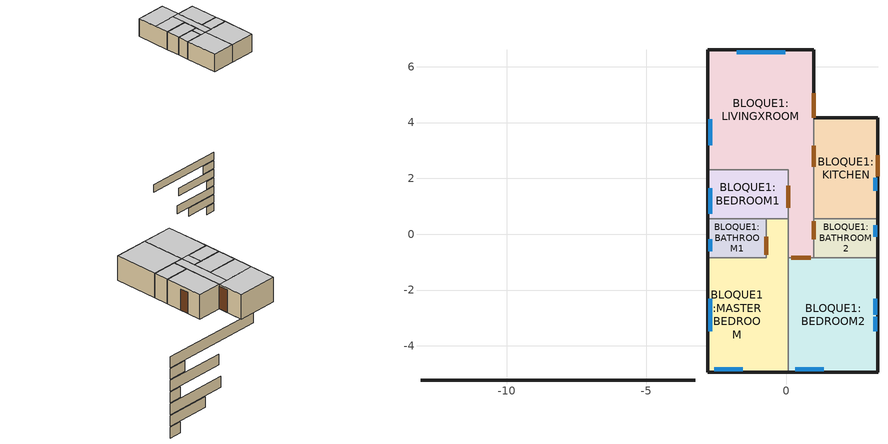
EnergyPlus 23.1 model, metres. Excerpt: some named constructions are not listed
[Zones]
BLOQUE1:LIVINGXROOM
 floor othersideconditionsmodel (SUELO CASO BASE MULCHEN): 0.08,2.31 0.99,2.3 0.99,-0.84 0.08,-0.84 z0; -2.81,6.61 0.99,6.61 0.99,2.3 -2.81,2.31 z0
 wall outside (MURO CASO BASE MULCHEN 01): 0.99,4.16 0.99,6.61 -2.81,6.61 -2.81,2.31 z0:2.3
 wall outside (LinearBridgingConstruction): -3.26,-5.24 -13.09,-5.24 z-11.1:-10.1
 wall to BLOQUE1:BEDROOM1 (Lightweight 2 x 25mm gypsum plasterboard with 100mm cavity): -2.81,2.31 0.08,2.31 0.08,0.56 z0:2.3
 wall to BLOQUE1:MASTERBEDROOM (Lightweight 2 x 25mm gypsum plasterboard with 100mm cavity): 0.08,0.56 0.08,-0.84 z0:2.3
 wall to BLOQUE1:BEDROOM2 (Lightweight 2 x 25mm gypsum plasterboard with 100mm cavity): 0.08,-0.84 0.99,-0.84 z0:2.3
 wall to BLOQUE1:BATHROOM2 (Lightweight 2 x 25mm gypsum plasterboard with 100mm cavity): 0.99,-0.84 0.99,0.56 z0:2.3
 wall to BLOQUE1:KITCHEN (Lightweight 2 x 25mm gypsum plasterboard with 100mm cavity): 0.99,0.56 0.99,4.16 z0:2.3
 window (VENTANA CASO BASE MULCHEN - 1001): -0.03,6.51 -1.77,6.51 z0.74:1.96; -2.71,4.11 -2.71,3.18 z1.04:1.96
 door inside (Puerta interior del proyecto): 0.08,1.74 0.08,0.95 z0:2.1; 0.18,-0.84 0.89,-0.84 / 0.99,-0.18 0.99,0.46 / 0.99,2.42 0.99,3.16 z0:2.12
 door (Copia de Wooden door): 0.99,4.17 0.99,5.06 z0:2.12
 ceiling adiabatic (CIELO FALSO CASO BASE MULCHEN_Reversed): 0.08,4.16 -2.81,4.16 -2.81,2.31 0.08,2.31 z2.3; 0.99,4.16 0.08,4.16 0.08,-0.84 0.99,-0.84 z2.3; 0.99,6.61 -2.81,6.61 -2.81,4.16 0.99,4.16 z2.3
BLOQUE1:BEDROOM1
 floor othersideconditionsmodel (SUELO CASO BASE MULCHEN): -2.81,2.31 0.08,2.31 0.08,0.56 -2.81,0.56 z0
 wall outside (MURO CASO BASE MULCHEN 01): -2.81,2.31 -2.81,0.56 z0:2.3
 wall outside (LinearBridgingConstruction): -3.26,-5.24 -5,-5.24 z-12.2:-11.2
 wall to BLOQUE1:BATHROOM1 (Lightweight 2 x 25mm gypsum plasterboard with 100mm cavity): -2.81,0.56 -0.71,0.56 z0:2.3
 wall to BLOQUE1:MASTERBEDROOM (Lightweight 2 x 25mm gypsum plasterboard with 100mm cavity): -0.71,0.56 0.08,0.56 z0:2.3
 window (VENTANA CASO BASE MULCHEN - 1001): -2.71,1.64 -2.71,0.73 z1.07:1.99
 ceiling adiabatic (CIELO FALSO CASO BASE MULCHEN_Reversed): 0.08,2.31 -2.81,2.31 -2.81,0.56 0.08,0.56 z2.3
BLOQUE1:MASTERBEDROOM
 floor othersideconditionsmodel (SUELO CASO BASE MULCHEN): -2.81,-0.84 -0.71,-0.84 -0.71,-4.94 -2.81,-4.94 z0; -0.71,0.56 0.08,0.56 0.08,-4.94 -0.71,-4.94 z0
 wall outside (MURO CASO BASE MULCHEN 01): -2.81,-0.84 -2.81,-4.94 0.08,-4.94 z0:2.3
 wall outside (LinearBridgingConstruction): -3.26,-5.24 -8.99,-5.24 z-13.3:-12.3
 wall to BLOQUE1:BATHROOM1 (Lightweight 2 x 25mm gypsum plasterboard with 100mm cavity): -0.71,0.56 -0.71,-0.84 -2.81,-0.84 z0:2.3
 wall to BLOQUE1:BEDROOM2 (Lightweight 2 x 25mm gypsum plasterboard with 100mm cavity): 0.08,-4.94 0.08,-0.84 z0:2.3
 window (VENTANA CASO BASE MULCHEN - 1001): -2.71,-2.3 -2.71,-3.47 z1.07:1.99; -2.57,-4.84 -1.55,-4.84 z1.03:1.96
 door inside (Puerta interior del proyecto): -0.71,-0.09 -0.71,-0.74 z0:2.11
 ceiling adiabatic (CIELO FALSO CASO BASE MULCHEN_Reversed): 0.08,0.56 -0.71,0.56 -0.71,-0.84 0.08,-0.84 z2.3; 0.08,-0.84 -2.81,-0.84 -2.81,-4.94 0.08,-4.94 z2.3
BLOQUE1:BEDROOM2
 floor othersideconditionsmodel (SUELO CASO BASE MULCHEN): 0.08,-0.84 3.29,-0.84 3.29,-4.94 0.08,-4.94 z0
 wall outside (MURO CASO BASE MULCHEN 01): 0.08,-4.94 3.29,-4.94 3.29,-0.84 z0:2.3
 wall outside (LinearBridgingConstruction): -3.26,-5.24 -9.26,-5.24 z-15.5:-14.5
 wall to BLOQUE1:BATHROOM2 (Lightweight 2 x 25mm gypsum plasterboard with 100mm cavity): 3.29,-0.84 0.99,-0.84 z0:2.3
 window (VENTANA CASO BASE MULCHEN - 1001): 0.32,-4.84 1.34,-4.84 z1.04:1.96; 3.19,-2.88 3.19,-2.31 / 3.19,-3.47 3.19,-2.96 z1.04:1.95
 ceiling adiabatic (CIELO FALSO CASO BASE MULCHEN_Reversed): 3.29,-0.84 0.08,-0.84 0.08,-4.94 3.29,-4.94 z2.3
BLOQUE1:BATHROOM2
 floor othersideconditionsmodel (SUELO CASO BASE MULCHEN): 0.99,0.56 3.29,0.56 3.29,-0.84 0.99,-0.84 z0
 wall outside (MURO CASO BASE MULCHEN 01): 3.29,-0.84 3.29,0.56 z0:2.3
 wall outside (LinearBridgingConstruction): -3.26,-5.24 -4.45,-5.24 z-17.7:-16.7
 wall to BLOQUE1:KITCHEN (Lightweight 2 x 25mm gypsum plasterboard with 100mm cavity_Rev): 3.29,0.56 0.99,0.56 z0:2.3
 window (VENTANA CASO BASE MULCHEN - 1001): 3.19,-0.1 3.19,0.32 z1.51:1.98
 ceiling adiabatic (CIELO FALSO CASO BASE MULCHEN_Reversed): 3.29,0.56 0.99,0.56 0.99,-0.84 3.29,-0.84 z2.3
BLOQUE1:KITCHEN
 floor othersideconditionsmodel (SUELO CASO BASE MULCHEN): 0.99,4.16 3.29,4.16 3.29,0.56 0.99,0.56 z0
 wall outside (MURO CASO BASE MULCHEN 01): 3.29,0.56 3.29,4.16 0.99,4.16 z0:2.3
 wall outside (LinearBridgingConstruction): -3.26,-5.24 -7.4,-5.24 z-16.6:-15.6
 window (VENTANA CASO BASE MULCHEN - 1001): 3.19,1.56 3.19,2.03 z1.04:1.95
 door (Puerta exterior del proyecto): 3.29,2.07 3.29,2.82 z0:1.99
 ceiling adiabatic (CIELO FALSO CASO BASE MULCHEN_Reversed): 3.29,4.16 0.99,4.16 0.99,0.56 3.29,0.56 z2.3
BLOQUE1:BATHROOM1
 floor othersideconditionsmodel (SUELO CASO BASE MULCHEN): -2.81,0.56 -0.71,0.56 -0.71,-0.84 -2.81,-0.84 z0
 wall outside (MURO CASO BASE MULCHEN 01): -2.81,0.56 -2.81,-0.84 z0:2.3
 wall outside (LinearBridgingConstruction): -3.26,-5.24 -4.45,-5.24 z-14.4:-13.4
 window (VENTANA CASO BASE MULCHEN - 1001): -2.71,-0.18 -2.71,-0.6 z1.5:1.98
 ceiling adiabatic (CIELO FALSO CASO BASE MULCHEN_Reversed): -0.71,0.56 -2.81,0.56 -2.81,-0.84 -0.71,-0.84 z2.3
[Schedule:Compact]
20001: Through: 12/31, For: Weekdays Weekends SummerDesignDays, Until: 24:00, -.5, For: WinterDesignDays, Until: 24:00, 0, For: AllOtherDays, Until: 24:00, -.5
[Schedule:Week:Daily]
CEV HORARIO CARGAS INTERNAS ASOCIADAS A OCUPANTES 2O22_Jan; CEV HORARIO CARGAS INTERNAS ASOCIADAS A OCUPANTES 2O22_Feb; CEV HORARIO CARGAS INTERNAS ASOCIADAS A OCUPANTES 2O22_Mar; CEV HORARIO CARGAS INTERNAS ASOCIADAS A OCUPANTES 2O22_Apr; CEV HORARIO CARGAS INTERNAS ASOCIADAS A OCUPANTES 2O22_May; CEV HORARIO CARGAS INTERNAS ASOCIADAS A OCUPANTES 2O22_Jun; CEV HORARIO CARGAS INTERNAS ASOCIADAS A OCUPANTES 2O22_Jul; CEV HORARIO CARGAS INTERNAS ASOCIADAS A OCUPANTES 2O22_Aug; CEV HORARIO CARGAS INTERNAS ASOCIADAS A OCUPANTES 2O22_Sep; CEV HORARIO CARGAS INTERNAS ASOCIADAS A OCUPANTES 2O22_Oct; CEV HORARIO CARGAS INTERNAS ASOCIADAS A OCUPANTES 2O22_Nov; CEV HORARIO CARGAS INTERNAS ASOCIADAS A OCUPANTES 2O22_Dec: 10017, 10017, 10017, 10017, 10017, 10017, 10017, 10017, 10017, 11, 10017, 10017
[Schedule:Day:Interval]
11: No, 24:00, 0
[Schedule:Day:List]
10017: No, 60, .85, .85, .85, .85, .85, .85, 1, 1, 1, 1, 1, 1, 1, 1, 1, 1, 1, 1, 1, 1, 1, 1, .85, .85
[Schedule:Year]
CEV HORARIO CARGAS INTERNAS ASOCIADAS A OCUPANTES 2O22: CEV HORARIO CARGAS INTERNAS ASOCIADAS A OCUPANTES 2O22_Jan, 1, 1, 1, 31, CEV HORARIO CARGAS INTERNAS ASOCIADAS A OCUPANTES 2O22_Feb, 2, 1, 2, 28, CEV HORARIO CARGAS INTERNAS ASOCIADAS A OCUPANTES 2O22_Mar, 3, 1, 3, 31, CEV HORARIO CARGAS INTERNAS ASOCIADAS A OCUPANTES 2O22_Apr, 4, 1, 4, 30, CEV HORARIO CARGAS INTERNAS ASOCIADAS A OCUPANTES 2O22_May, 5, 1, 5, 31, CEV HORARIO CARGAS INTERNAS ASOCIADAS A OCUPANTES 2O22_Jun, 6, 1, 6, 30, CEV HORARIO CARGAS INTERNAS ASOCIADAS A OCUPANTES 2O22_Jul, 7, 1, 7, 31, CEV HORARIO CARGAS INTERNAS ASOCIADAS A OCUPANTES 2O22_Aug, 8, 1, 8, 31, CEV HORARIO CARGAS INTERNAS ASOCIADAS A OCUPANTES 2O22_Sep, 9, 1, 9, 30, CEV HORARIO CARGAS INTERNAS ASOCIADAS A OCUPANTES 2O22_Oct, 10, 1, 10, 31, CEV HORARIO CARGAS INTERNAS ASOCIADAS A OCUPANTES 2O22_Nov, 11, 1, 11, 30, CEV HORARIO CARGAS INTERNAS ASOCIADAS A OCUPANTES 2O22_Dec, 12, 1, 12, 31
[AirflowNetwork:MultiZone:Surface] Window/Door Opening Factor, or Crack Factor=1
Name | Leakage Component | Ventilation Control Mode | Venting Availability Schedule | Ventilation Control Zone Temperature Setpoint Schedule
BLOQUE1:BEDROOM2_Partition_5_0_0 | BLOQUE1:BEDROOM2_Partition_5_0_0
BLOQUE1:KITCHEN_Partition_3_0_0 | BLOQUE1:KITCHEN_Partition_3_0_0
BLOQUE1:KITCHEN_Wall_4_0_0 | BLOQUE1:KITCHEN_Wall_4_0_0
BLOQUE1:KITCHEN_Wall_4_0_0_0_0_1_Door | BLOQUE1:KITCHEN_Wall_4_0_0_0_0_1_Door | Constant | CEV HORARIO CARGAS INTERNAS ASOCIADAS A OCUPANTES 2O22
BLOQUE1:KITCHEN_Wall_4_0_0_1_0_0_Win | BLOQUE1:KITCHEN_Wall_4_0_0_1_0_0_Win | Temperature | CEV HORARIO CARGAS INTERNAS ASOCIADAS A OCUPANTES 2O22 | 20001
BLOQUE1:KITCHEN_Wall_5_0_0 | BLOQUE1:KITCHEN_Wall_5_0_0
BLOQUE1:BATHROOM2_Wall_4_0_0 | BLOQUE1:BATHROOM2_Wall_4_0_0
BLOQUE1:BATHROOM2_Wall_4_0_0_0_0_0_Win | BLOQUE1:BATHROOM2_Wall_4_0_0_0_0_0_Win | Temperature | CEV HORARIO CARGAS INTERNAS ASOCIADAS A OCUPANTES 2O22 | 20001
[AirflowNetwork:MultiZone:Component:DetailedOpening] Air Mass Flow Exponent When Opening is Closed=.7; Type of Rectangular Large Vertical Opening (LVO)=NonPivoted; Extra Crack Length or Height of Pivoting Axis {m}=0; Number of Sets of Opening Factor Data=2; Opening Factor 1=0; Width Factor for Opening Factor 1=0; Height Factor for Opening Factor 1=1; Start Height Factor for Opening Factor 1=0; Opening Factor 2=1; Height Factor for Opening Factor 2=1; Start Height Factor for Opening Factor 2=0; Opening Factor 3=0; Discharge Coefficient for Opening Factor 3=0; Width Factor for Opening Factor 3=0; Height Factor for Opening Factor 3=0; Start Height Factor for Opening Factor 3=0; Opening Factor 4=0; Discharge Coefficient for Opening Factor 4=0; Width Factor for Opening Factor 4=0; Height Factor for Opening Factor 4=0; Start Height Factor for Opening Factor 4=0
Name | Air Mass Flow Coefficient When Opening is Closed {kg/s-m} | Discharge Coefficient for Opening Factor 1 | Discharge Coefficient for Opening Factor 2 | Width Factor for Opening Factor 2
BLOQUE1:LIVINGXROOM_Partition_3_0_0_0_0_0_Door; BLOQUE1:LIVINGXROOM_Partition_5_0_0_0_0_0_Door; BLOQUE1:LIVINGXROOM_Partition_6_0_0_0_0_0_Door; BLOQUE1:LIVINGXROOM_Partition_7_0_0_0_0_0_Door; BLOQUE1:MASTERBEDROOM_Partition_2_0_0_0_0_0_Door | .02 | .65 | .65 | .025
BLOQUE1:LIVINGXROOM_Wall_8_0_0_0_0_0_Door; BLOQUE1:KITCHEN_Wall_4_0_0_0_0_1_Door | .0006 | .65 | .65 | .025
BLOQUE1:LIVINGXROOM_Wall_9_0_0_0_0_0_Win; BLOQUE1:LIVINGXROOM_Wall_10_0_0_0_0_0_Win; BLOQUE1:BEDROOM1_Wall_2_0_0_0_0_0_Win; BLOQUE1:MASTERBEDROOM_Wall_4_0_0_0_0_0_Win; BLOQUE1:MASTERBEDROOM_Wall_5_0_0_0_0_0_Win; BLOQUE1:BATHROOM1_Wall_2_0_0_0_0_0_Win; BLOQUE1:BEDROOM2_Wall_3_0_0_0_0_0_Win; BLOQUE1:BEDROOM2_Wall_4_0_0_0_0_1_Win; BLOQUE1:BEDROOM2_Wall_4_0_0_1_0_0_Win; BLOQUE1:KITCHEN_Wall_4_0_0_1_0_0_Win; BLOQUE1:BATHROOM2_Wall_4_0_0_0_0_0_Win | .00006 | 0.65 | 0.65 | .05
[AirflowNetwork:MultiZone:ExternalNode]
Name | External Node Height {m} | Wind Pressure Coefficient Curve
BLOQUE1:LIVINGXROOM_Wall_8_0_0 | 1.53 | BLOQUE1:LIVINGXROOM_Wall_8_0_0
BLOQUE1:LIVINGXROOM_Wall_8_0_0_0_0_0_Door | 1.42 | BLOQUE1:LIVINGXROOM_Wall_8_0_0_0_0_0_Door
BLOQUE1:LIVINGXROOM_Wall_9_0_0 | 1.53 | BLOQUE1:LIVINGXROOM_Wall_9_0_0
BLOQUE1:LIVINGXROOM_Wall_9_0_0_0_0_0_Win | 1.8 | BLOQUE1:LIVINGXROOM_Wall_9_0_0_0_0_0_Win
BLOQUE1:LIVINGXROOM_Wall_10_0_0 | 1.53 | BLOQUE1:LIVINGXROOM_Wall_10_0_0
BLOQUE1:LIVINGXROOM_Wall_10_0_0_0_0_0_Win | 2 | BLOQUE1:LIVINGXROOM_Wall_10_0_0_0_0_0_Win
BLOQUE1:BEDROOM1_Wall_2_0_0 | 1.53 | BLOQUE1:BEDROOM1_Wall_2_0_0
BLOQUE1:BEDROOM1_Wall_2_0_0_0_0_0_Win | 2.04 | BLOQUE1:BEDROOM1_Wall_2_0_0_0_0_0_Win
BLOQUE1:MASTERBEDROOM_Wall_4_0_0 | 1.53 | BLOQUE1:MASTERBEDROOM_Wall_4_0_0
BLOQUE1:MASTERBEDROOM_Wall_4_0_0_0_0_0_Win | 2.04 | BLOQUE1:MASTERBEDROOM_Wall_4_0_0_0_0_0_Win
BLOQUE1:MASTERBEDROOM_Wall_5_0_0 | 1.53 | BLOQUE1:MASTERBEDROOM_Wall_5_0_0
BLOQUE1:MASTERBEDROOM_Wall_5_0_0_0_0_0_Win | 1.99 | BLOQUE1:MASTERBEDROOM_Wall_5_0_0_0_0_0_Win
BLOQUE1:BATHROOM1_Wall_2_0_0 | 1.53 | BLOQUE1:BATHROOM1_Wall_2_0_0
BLOQUE1:BATHROOM1_Wall_2_0_0_0_0_0_Win | 2.32 | BLOQUE1:BATHROOM1_Wall_2_0_0_0_0_0_Win
BLOQUE1:BEDROOM2_Wall_3_0_0 | 1.53 | BLOQUE1:BEDROOM2_Wall_3_0_0
BLOQUE1:BEDROOM2_Wall_3_0_0_0_0_0_Win | 2 | BLOQUE1:BEDROOM2_Wall_3_0_0_0_0_0_Win
BLOQUE1:BEDROOM2_Wall_4_0_0 | 1.53 | BLOQUE1:BEDROOM2_Wall_4_0_0
BLOQUE1:BEDROOM2_Wall_4_0_0_0_0_1_Win | 1.99 | BLOQUE1:BEDROOM2_Wall_4_0_0_0_0_1_Win
BLOQUE1:BEDROOM2_Wall_4_0_0_1_0_0_Win | 1.99 | BLOQUE1:BEDROOM2_Wall_4_0_0_1_0_0_Win
BLOQUE1:KITCHEN_Wall_4_0_0 | 1.53 | BLOQUE1:KITCHEN_Wall_4_0_0
BLOQUE1:KITCHEN_Wall_4_0_0_0_0_1_Door | 1.33 | BLOQUE1:KITCHEN_Wall_4_0_0_0_0_1_Door
BLOQUE1:KITCHEN_Wall_4_0_0_1_0_0_Win | 2 | BLOQUE1:KITCHEN_Wall_4_0_0_1_0_0_Win
BLOQUE1:KITCHEN_Wall_5_0_0 | 1.53 | BLOQUE1:KITCHEN_Wall_5_0_0
BLOQUE1:BATHROOM2_Wall_4_0_0 | 1.53 | BLOQUE1:BATHROOM2_Wall_4_0_0
BLOQUE1:BATHROOM2_Wall_4_0_0_0_0_0_Win | 2.33 | BLOQUE1:BATHROOM2_Wall_4_0_0_0_0_0_Win
[AirflowNetwork:MultiZone:WindPressureCoefficientValues] AirflowNetwork:MultiZone:WindPressureCoefficientArray=Cp Data
Name | Wind Pressure Coefficient Value 1 | Wind Pressure Coefficient Value 2 | Wind Pressure Coefficient Value 3 | Wind Pressure Coefficient Value 4 | Wind Pressure Coefficient Value 5 | Wind Pressure Coefficient Value 6 | Wind Pressure Coefficient Value 7 | Wind Pressure Coefficient Value 8
BLOQUE1:LIVINGXROOM_Wall_8_0_0; BLOQUE1:LIVINGXROOM_Wall_8_0_0_0_0_0_Door; BLOQUE1:BEDROOM2_Wall_4_0_0; BLOQUE1:BEDROOM2_Wall_4_0_0_0_0_1_Win; BLOQUE1:BEDROOM2_Wall_4_0_0_1_0_0_Win; BLOQUE1:KITCHEN_Wall_4_0_0; BLOQUE1:KITCHEN_Wall_4_0_0_0_0_1_Door; BLOQUE1:KITCHEN_Wall_4_0_0_1_0_0_Win; BLOQUE1:BATHROOM2_Wall_4_0_0; BLOQUE1:BATHROOM2_Wall_4_0_0_0_0_0_Win | -.3 | .1 | .4 | .1 | -.3 | -.35 | -.2 | -.35
BLOQUE1:LIVINGXROOM_Wall_9_0_0; BLOQUE1:LIVINGXROOM_Wall_9_0_0_0_0_0_Win; BLOQUE1:KITCHEN_Wall_5_0_0 | .4 | .1 | -.3 | -.35 | -.2 | -.35 | -.3 | .1
BLOQUE1:LIVINGXROOM_Wall_10_0_0; BLOQUE1:LIVINGXROOM_Wall_10_0_0_0_0_0_Win; BLOQUE1:BEDROOM1_Wall_2_0_0; BLOQUE1:BEDROOM1_Wall_2_0_0_0_0_0_Win; BLOQUE1:MASTERBEDROOM_Wall_4_0_0; BLOQUE1:MASTERBEDROOM_Wall_4_0_0_0_0_0_Win; BLOQUE1:BATHROOM1_Wall_2_0_0; BLOQUE1:BATHROOM1_Wall_2_0_0_0_0_0_Win | -.3 | -.35 | -.2 | -.35 | -.3 | .1 | .4 | .1
BLOQUE1:MASTERBEDROOM_Wall_5_0_0; BLOQUE1:MASTERBEDROOM_Wall_5_0_0_0_0_0_Win; BLOQUE1:BEDROOM2_Wall_3_0_0; BLOQUE1:BEDROOM2_Wall_3_0_0_0_0_0_Win | -.2 | -.35 | -.3 | .1 | .4 | .1 | -.3 | -.35
[AirflowNetwork:MultiZone:ReferenceCrackConditions]
Reference Crack Conditions: Reference Temperature {C}=20; Reference Barometric Pressure {Pa}=101320; Reference Humidity Ratio {kgWater/kgDryAir}=0.005
[AirflowNetwork:MultiZone:WindPressureCoefficientArray]
Cp Data: Wind Direction 1 {deg}=0; Wind Direction 2 {deg}=45; Wind Direction 3 {deg}=90; Wind Direction 4 {deg}=135; Wind Direction 5 {deg}=180; Wind Direction 6 {deg}=225; Wind Direction 7 {deg}=270; Wind Direction 8 {deg}=315
